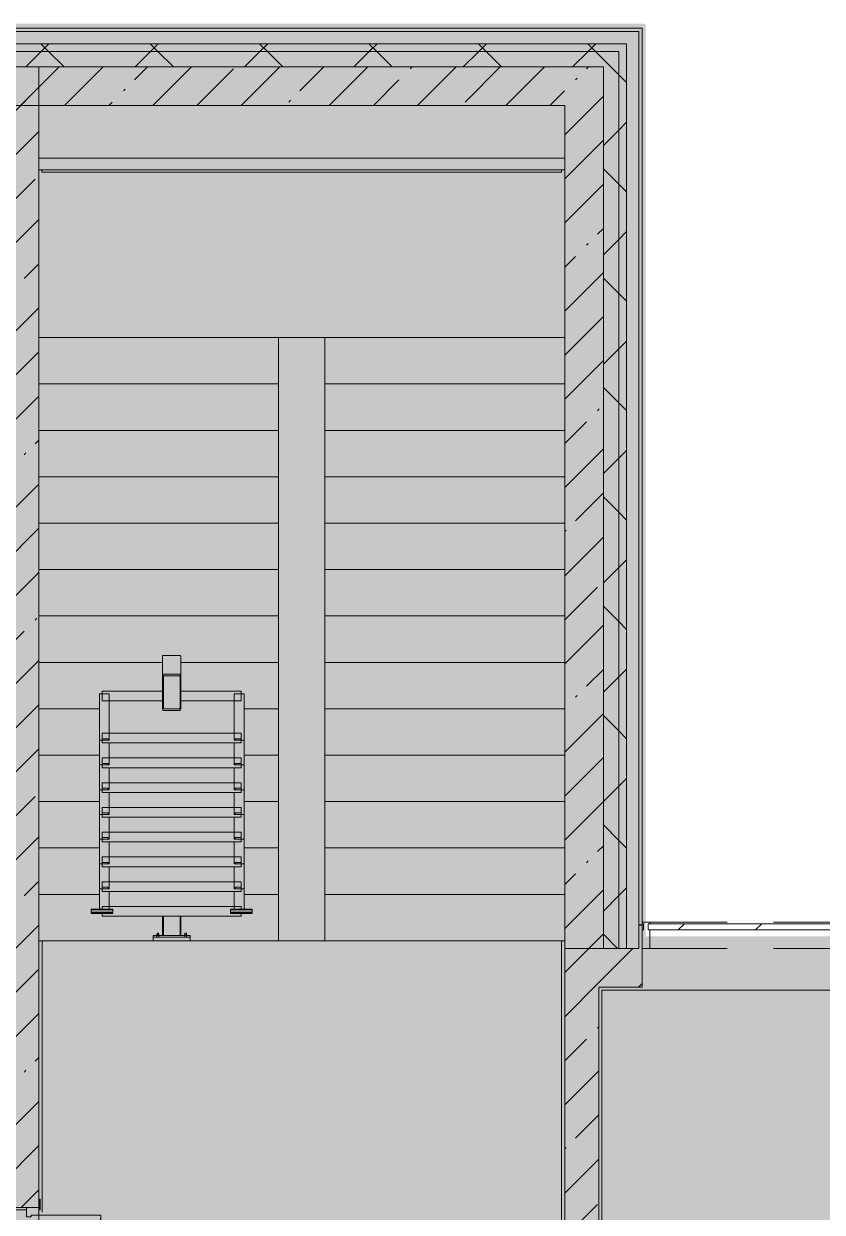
# Model space of a CAD drawing. Header units: millimetres. Extents: x 81303 to 275082, y -8553 to 29000.
# Drawn here: x 237385 to 242547, y 19695 to 27379 of the extents above; entities that cross this region are included whole.
import ezdxf

# ---------------------------------------------------------------- set-up
doc = ezdxf.new("R2010")
doc.units = ezdxf.units.MM
doc.linetypes.add('200_ШТРИХ__ш1_п0_6_', pattern=[800, 500, -300])
doc.layers.add('A-DETL-GENF-2', color=7, linetype='Continuous', lineweight=9, true_color=0xc0c0c0, transparency=0.4)
for name, color, linetype, lineweight in [('A-DETL-MBND-1', 7, '200_ШТРИХ__ш1_п0_6_', 9), ('A-GLAZ-3', 7, 'Continuous', 5), ('A-GLAZ-CWMG-2', 7, 'Continuous', 5), ('A-WALL-3', 7, 'Continuous', 5), ('I-WALL-3', 7, 'Continuous', 5)]:
    doc.layers.add(name, color=color, linetype=linetype, lineweight=lineweight)
for name, color, linetype, lineweight, true_color in [('A-DOOR-1', 7, 'Continuous', 5, 0xb7b7b7), ('A-DOOR-2', 7, 'Continuous', 5, 0xe2e2e2), ('A-DOOR-FRAM-1', 7, 'Continuous', 5, 0xe2e2e2), ('A-DOOR-FRAM-2', 7, 'Continuous', 5, 0xb7b7b7), ('A-FLOR-1', 7, 'Continuous', 5, 0xb7b7b7), ('A-GENM-2', 7, 'Continuous', 5, 0x737373), ('A-GLAZ-CWMG-3', 7, 'Continuous', 5, 0x737373), ('A-WALL-4', 7, 'Continuous', 5, 0x737373), ('A-WALL-5', 7, 'Continuous', 9, 0x737373), ('I-WALL-4', 7, 'Continuous', 5, 0x737373), ('S-STRS-1', 7, 'Continuous', 5, 0x737373)]:
    doc.layers.add(name, color=color, linetype=linetype, lineweight=lineweight, true_color=true_color)
pattern_1 = [(45, (148072.5, 0), (-353.5534, 353.5534), []), (135, (148072.5, 0), (-353.5534, -353.5534), [])]
pattern_2 = [(45, (148072.5, 0), (-285.1231, 285.1231), []), (45, (148357.62, 0), (-285.1231, 285.1231), [504.031, -100.806, 16.764, -84.042])]

# ---------------------------------------------------------------- blocks, each defined once
blk = doc.blocks.new('110_Дверь_СКБ_2Ст - Д-1_л_Лестничная клетка EIS60 2-32359692-3_10_3_птичка')
at = {"layer": 'A-DOOR-2'}
for points in [[(662.5, 125), (662.5, 1025), (612.5, 1025), (612.5, 125)], [(-587.5, 525), (-637.5, 525), (-637.5, 125), (-587.5, 125)], [(712.5, -125), (712.5, 45), (697.5, 45), (697.5, -125)]]:
    blk.add_hatch(color=256, dxfattribs=at).paths.add_polyline_path(points)
h = blk.add_hatch(color=256, dxfattribs=at)
h.paths.add_polyline_path([(712.5, 125), (662.5, 125), (662.5, 75), (652.5, 75), (652.5, 45), (712.5, 45)])
h.paths.add_polyline_path([(-627.5, 45), (-627.5, 75), (-637.5, 75), (-637.5, 125), (-687.5, 125), (-687.5, 45)])
at = {"layer": 'A-DOOR-FRAM-1'}
for points in [[(-672.5, 125), (-672.5, 133), (-742.5, 133), (-742.5, 125)], [(767.5, 125), (767.5, 133), (697.5, 133), (697.5, 125)], [(-672.5, -125), (-672.5, 45), (-687.5, 45), (-687.5, -125)], [(-672.5, -133), (-672.5, -125), (-742.5, -125), (-742.5, -133)], [(767.5, -133), (767.5, -125), (697.5, -125), (697.5, -133)]]:
    blk.add_hatch(color=256, dxfattribs=at).paths.add_polyline_path(points)
at = {"layer": 'A-DOOR-1'}
for p, q in [((662.5, 1025), (612.5, 1025)), ((612.5, 1025), (612.5, 125)), ((662.5, 125), (662.5, 1025)), ((-637.5, 525), (-637.5, 125)), ((-587.5, 525), (-637.5, 525)), ((-587.5, 125), (-587.5, 525)), ((-637.5, 125), (-587.5, 125)), ((612.5, 125), (662.5, 125))]:
    blk.add_line(p, q, dxfattribs=at)
for centre, radius, start, end in [((662.5, 125), 900, 90, 180), ((-637.5, 125), 400, 360, 90)]:
    blk.add_arc(centre, radius, start, end, dxfattribs=at)
at = {"layer": 'A-DOOR-FRAM-2'}
for p, q in [((-672.5, 133), (-742.5, 133)), ((-742.5, 133), (-742.5, 125)), ((-742.5, 125), (-672.5, 125)), ((-637.5, 125), (-687.5, 125)), ((-687.5, 125), (-687.5, 45)), ((-672.5, 125), (-672.5, 133)), ((-637.5, 75), (-637.5, 125)), ((662.5, 125), (662.5, 75)), ((712.5, 125), (662.5, 125)), ((767.5, 133), (697.5, 133)), ((697.5, 133), (697.5, 125)), ((697.5, 125), (767.5, 125)), ((712.5, 45), (712.5, 125)), ((767.5, 125), (767.5, 133)), ((-687.5, 45), (-627.5, 45)), ((-672.5, 45), (-687.5, 45)), ((-687.5, 45), (-687.5, -125)), ((-672.5, -125), (-672.5, 45)), ((-627.5, 75), (-637.5, 75)), ((-627.5, 45), (-627.5, 75)), ((662.5, 75), (652.5, 75)), ((652.5, 75), (652.5, 45)), ((652.5, 45), (712.5, 45)), ((712.5, 45), (697.5, 45)), ((697.5, 45), (697.5, -125)), ((712.5, -125), (712.5, 45)), ((-672.5, -125), (-742.5, -125)), ((-742.5, -125), (-742.5, -133)), ((-742.5, -133), (-672.5, -133)), ((-687.5, -125), (-672.5, -125)), ((-672.5, -133), (-672.5, -125)), ((697.5, -125), (712.5, -125)), ((767.5, -125), (697.5, -125)), ((697.5, -125), (697.5, -133)), ((697.5, -133), (767.5, -133)), ((767.5, -133), (767.5, -125))]:
    blk.add_line(p, q, dxfattribs=at)
blk = doc.blocks.new('PNS_Панель прямоугольная - Нр_Стекло - 40мм-22855911-3_10_3_птичка')
at = {"layer": 'A-GLAZ-3'}
h = blk.add_hatch(dxfattribs=at)
h.set_pattern_fill('FP_122', color=256, style=0, pattern_type=2)
h.set_pattern_definition([(45, (-94620, -21060), (-1414.214, 1414.214), [1000, -3000]), (45, (-95620, -21560), (-1414.214, 1414.214), [3000, -1000]), (45, (-93620, -22060), (-1414.214, 1414.214), [1000, -3000])])
h.paths.add_polyline_path([(770, -40), (770, 0), (-770, 0), (-770, -40), (760, -40)])
for p, q in [((-770, 0), (770, 0)), ((760, 0), (-770, 0)), ((-760, -40), (760, -40))]:
    blk.add_line(p, q, dxfattribs=at)
blk = doc.blocks.new('Прямоугольный импост - Импост структурный с накладкой - 170мм-22855901-3_10_3_птичка')
at = {"layer": 'A-DETL-MBND-1'}
for p, q in [((93360, 21560), (93360, 21570)), ((93360, 21570), (94880, 21570)), ((93360, 21400), (94880, 21400))]:
    blk.add_line(p, q, dxfattribs=at)
blk = doc.blocks.new('Анкер клиновой - Анкер клиновой МКТ В 10-10-16_85-22193208-3_10_3_птичка')
at = {"layer": 'A-DETL-MBND-1'}
for p, q in [((122191.4, 13788), (122191.4, 13784)), ((122207.4, 13788), (122191.4, 13788)), ((122191.4, 13788), (122207.4, 13788)), ((122194.4, 13798), (122194.4, 13784)), ((122204.4, 13798), (122194.4, 13798)), ((122194.4, 13798), (122204.4, 13798)), ((122204.4, 13784), (122204.4, 13798)), ((122207.4, 13784), (122207.4, 13788))]:
    blk.add_line(p, q, dxfattribs=at)
blk = doc.blocks.new('ОМ_Полоса_Трапеция прямоугольная_Прокат_ГОСТ 103-2006 - ОМ_Полоса_Трапеция прямоугольная_Прокат_ГОСТ 103-2006-21111644-3_10_3_птичка')
at = {"layer": 'A-GENM-2'}
for p, q in [((122699.4, 15046.5), (122699.4, 15056.5)), ((122699.4, 15056.5), (122739.4, 15056.5)), ((122739.4, 15046.5), (122699.4, 15046.5)), ((122739.4, 15056.5), (122739.4, 15046.5))]:
    blk.add_line(p, q, dxfattribs=at)
blk = doc.blocks.new('ОМ_Полоса_Трапеция прямоугольная_Прокат_ГОСТ 103-2006 - ОМ_Полоса_Трапеция прямоугольная_Прокат_ГОСТ 103-2006-V72-3_10_3_птичка')
at = {"layer": 'A-GENM-2'}
for p, q in [((122699.4, 14416.5), (122699.4, 14406.5)), ((122739.4, 14416.5), (122699.4, 14416.5)), ((122699.4, 14406.5), (122739.4, 14406.5)), ((122739.4, 14406.5), (122739.4, 14416.5))]:
    blk.add_line(p, q, dxfattribs=at)
blk = doc.blocks.new('ОМ_Полоса_Трапеция прямоугольная_Прокат_ГОСТ 103-2006 - ОМ_Полоса_Трапеция прямоугольная_Прокат_ГОСТ 103-2006-V73-3_10_3_птичка')
at = {"layer": 'A-GENM-2'}
for p, q in [((122699.4, 14256.5), (122699.4, 14246.5)), ((122739.4, 14256.5), (122699.4, 14256.5)), ((122699.4, 14246.5), (122739.4, 14246.5)), ((122739.4, 14246.5), (122739.4, 14256.5))]:
    blk.add_line(p, q, dxfattribs=at)
blk = doc.blocks.new('ОМ_Полоса_Трапеция прямоугольная_Прокат_ГОСТ 103-2006 - ОМ_Полоса_Трапеция прямоугольная_Прокат_ГОСТ 103-2006-V74-3_10_3_птичка')
at = {"layer": 'A-GENM-2'}
for p, q in [((122699.4, 14096.5), (122699.4, 14086.5)), ((122739.4, 14096.5), (122699.4, 14096.5)), ((122699.4, 14086.5), (122739.4, 14086.5)), ((122739.4, 14086.5), (122739.4, 14096.5))]:
    blk.add_line(p, q, dxfattribs=at)
blk = doc.blocks.new('ОМ_Полоса_Прокат_ГОСТ 103-2006 - ОМ_Полоса_Прокат_ГОСТ 103-2006-22193251-3_10_3_птичка')
at = {"layer": 'A-GENM-2'}
for p, q in [((122809.4, 13929.5), (122669.4, 13929.5)), ((122669.4, 13929.5), (122669.4, 13926.5)), ((122669.4, 13926.5), (122809.4, 13926.5)), ((122809.4, 13926.5), (122809.4, 13929.5))]:
    blk.add_line(p, q, dxfattribs=at)
blk = doc.blocks.new('ОМ_Полоса_Прокат_ГОСТ 103-2006 - ОМ_Полоса_Прокат_ГОСТ 103-2006-22193252-3_10_3_птичка')
at = {"layer": 'A-GENM-2'}
for p, q in [((122669.4, 13954.2), (122669.4, 13950.8)), ((122809.4, 13954.2), (122669.4, 13954.2)), ((122669.4, 13950.8), (122809.4, 13950.8)), ((122669.4, 13933.9), (122669.4, 13950.8)), ((122809.4, 13933.9), (122669.4, 13933.9)), ((122809.4, 13950.8), (122809.4, 13954.2)), ((122809.4, 13950.8), (122809.4, 13933.9))]:
    blk.add_line(p, q, dxfattribs=at)
blk = doc.blocks.new('ОМ_Полоса_Трапеция прямоугольная_Прокат_ГОСТ 103-2006 - ОМ_Полоса_Трапеция прямоугольная_Прокат_ГОСТ 103-2006-21111686-3_10_3_птичка')
at = {"layer": 'A-GENM-2'}
for p, q in [((121839.4, 15056.5), (121879.4, 15056.5)), ((121839.4, 15046.5), (121839.4, 15056.5)), ((121879.4, 15046.5), (121839.4, 15046.5)), ((121879.4, 15056.5), (121879.4, 15046.5))]:
    blk.add_line(p, q, dxfattribs=at)
blk = doc.blocks.new('ОМ_Полоса_Трапеция прямоугольная_Прокат_ГОСТ 103-2006 - ОМ_Полоса_Трапеция прямоугольная_Прокат_ГОСТ 103-2006-V75-3_10_3_птичка')
at = {"layer": 'A-GENM-2'}
for p, q in [((121879.4, 14416.5), (121839.4, 14416.5)), ((121839.4, 14416.5), (121839.4, 14406.5)), ((121839.4, 14406.5), (121879.4, 14406.5)), ((121879.4, 14406.5), (121879.4, 14416.5))]:
    blk.add_line(p, q, dxfattribs=at)
blk = doc.blocks.new('ОМ_Полоса_Трапеция прямоугольная_Прокат_ГОСТ 103-2006 - ОМ_Полоса_Трапеция прямоугольная_Прокат_ГОСТ 103-2006-V76-3_10_3_птичка')
at = {"layer": 'A-GENM-2'}
for p, q in [((121879.4, 14256.5), (121839.4, 14256.5)), ((121839.4, 14256.5), (121839.4, 14246.5)), ((121839.4, 14246.5), (121879.4, 14246.5)), ((121879.4, 14246.5), (121879.4, 14256.5))]:
    blk.add_line(p, q, dxfattribs=at)
blk = doc.blocks.new('ОМ_Полоса_Трапеция прямоугольная_Прокат_ГОСТ 103-2006 - ОМ_Полоса_Трапеция прямоугольная_Прокат_ГОСТ 103-2006-V77-3_10_3_птичка')
at = {"layer": 'A-GENM-2'}
for p, q in [((121879.4, 14096.5), (121839.4, 14096.5)), ((121839.4, 14096.5), (121839.4, 14086.5)), ((121839.4, 14086.5), (121879.4, 14086.5)), ((121879.4, 14086.5), (121879.4, 14096.5))]:
    blk.add_line(p, q, dxfattribs=at)
blk = doc.blocks.new('ОМ_Полоса_Прокат_ГОСТ 103-2006 - ОМ_Полоса_Прокат_ГОСТ 103-2006-22193295-3_10_3_птичка')
at = {"layer": 'A-GENM-2'}
for p, q in [((121909.4, 13929.5), (121769.4, 13929.5)), ((121769.4, 13929.5), (121769.4, 13926.5)), ((121769.4, 13926.5), (121909.4, 13926.5)), ((121909.4, 13926.5), (121909.4, 13929.5))]:
    blk.add_line(p, q, dxfattribs=at)
blk = doc.blocks.new('ОМ_Полоса_Прокат_ГОСТ 103-2006 - ОМ_Полоса_Прокат_ГОСТ 103-2006-22193296-3_10_3_птичка')
at = {"layer": 'A-GENM-2'}
for p, q in [((121909.4, 13954.2), (121769.4, 13954.2)), ((121769.4, 13954.2), (121769.4, 13950.8)), ((121769.4, 13950.8), (121909.4, 13950.8)), ((121769.4, 13933.9), (121769.4, 13950.8)), ((121909.4, 13933.9), (121769.4, 13933.9)), ((121909.4, 13950.8), (121909.4, 13954.2)), ((121909.4, 13950.8), (121909.4, 13933.9))]:
    blk.add_line(p, q, dxfattribs=at)
blk = doc.blocks.new('ОМ_Нижняя опорная пятка1 - ОМ_Нижняя опорная пятка-21111576-3_10_3_птичка')
at = {"layer": 'A-DETL-MBND-1'}
for p, q in [((-96, -10), (-96, 0)), ((-84, -10), (-84, 0)), ((84, -10), (84, 0)), ((96, -10), (96, 0))]:
    blk.add_line(p, q, dxfattribs=at)
blk = doc.blocks.new('ОМ_Труба_ГОСТ 8639-82 - ОМ_Труба_ГОСТ 8639-82-21111694-3_10_3_птичка')
at = {"layer": 'A-GENM-2'}
for p, q in [((122229.4, 15590.5), (122229.4, 15456.5)), ((122238.4, 15595.1), (122340.4, 15595.1)), ((122349.4, 15456.5), (122349.4, 15590.5)), ((122229.4, 15256.4), (122229.4, 15456.5)), ((122235.4, 15456.5), (122235.4, 15256.4)), ((122238.4, 15474.2), (122340.4, 15474.2)), ((122340.4, 15462.4), (122238.4, 15462.4)), ((122343.4, 15256.4), (122343.4, 15456.5)), ((122349.4, 15456.5), (122349.4, 15256.4)), ((122238.4, 15250.5), (122340.4, 15250.5)), ((122340.4, 15238.8), (122238.4, 15238.8))]:
    blk.add_line(p, q, dxfattribs=at)
at = {"layer": 'A-GENM-2', "flags": 128}
for points in [[(122229.4, 15456.5), (122229.6, 15460), (122230.1, 15463.3), (122231, 15466.3), (122232.1, 15469), (122233.4, 15471.2), (122235, 15472.8), (122236.7, 15473.8), (122238.4, 15474.2)], [(122238.4, 15462.4), (122237.9, 15462.3), (122237.3, 15461.9), (122236.8, 15461.4), (122236.3, 15460.7), (122235.9, 15459.8), (122235.7, 15458.8), (122235.5, 15457.7), (122235.4, 15456.5)], [(122340.4, 15474.2), (122342.2, 15473.8), (122343.9, 15472.8), (122345.4, 15471.2), (122346.8, 15469), (122347.9, 15466.3), (122348.8, 15463.3), (122349.3, 15460), (122349.4, 15456.5)], [(122343.4, 15456.5), (122343.4, 15457.7), (122343.2, 15458.8), (122342.9, 15459.8), (122342.6, 15460.7), (122342.1, 15461.4), (122341.6, 15461.9), (122341, 15462.3), (122340.4, 15462.4)], [(122238.4, 15238.8), (122236.7, 15239.1), (122235, 15240.1), (122233.4, 15241.8), (122232.1, 15243.9), (122231, 15246.6), (122230.1, 15249.7), (122229.6, 15253), (122229.4, 15256.4)], [(122235.4, 15256.4), (122235.5, 15255.3), (122235.7, 15254.2), (122235.9, 15253.2), (122236.3, 15252.3), (122236.8, 15251.5), (122237.3, 15251), (122237.9, 15250.7), (122238.4, 15250.5)], [(122349.4, 15256.4), (122349.3, 15253), (122348.8, 15249.7), (122347.9, 15246.6), (122346.8, 15243.9), (122345.4, 15241.8), (122343.9, 15240.1), (122342.2, 15239.1), (122340.4, 15238.8)], [(122340.4, 15250.5), (122341, 15250.7), (122341.6, 15251), (122342.1, 15251.5), (122342.6, 15252.3), (122342.9, 15253.2), (122343.2, 15254.2), (122343.4, 15255.3), (122343.4, 15256.4)]]:
    blk.add_lwpolyline(points, dxfattribs=at)
at = {"layer": 'A-GENM-2'}
for centre, major_axis, start_param, end_param in [((122238.4, 15590.5), (9, 0), 1.570796, 3.141593), ((122238.4, 15538.5), (9, 0), 3.141593, 3.665191), ((122340.4, 15590.5), (9, 0), 0, 1.570796), ((122340.4, 15538.5), (-9, 0), 2.617994, 3.141593)]:
    blk.add_ellipse(centre, major_axis=major_axis, ratio=0.509802, start_param=start_param, end_param=end_param, dxfattribs=at)
blk = doc.blocks.new('ОМ_Уголок_ГОСТ 8509-93 - ОМ_Уголок_ГОСТ 8509-93-22194532-3_10_3_птичка')
at = {"layer": 'A-GENM-2'}
for p, q in [((0, 45.2), (0, -17.8)), ((390, 45.2), (0, 45.2)), ((900, 45.2), (510, 45.2)), ((900, -17.8), (900, 45.2)), ((0, -17.8), (390, -17.8)), ((510, -17.8), (900, -17.8))]:
    blk.add_line(p, q, dxfattribs=at)
blk = doc.blocks.new('ОМ_Уголок_ГОСТ 8509-93 - ОМ_Уголок_ГОСТ 8509-93-V78-3_10_3_птичка')
at = {"layer": 'A-GENM-2'}
for p, q in [((0, 45.2), (0, -17.8)), ((900, 45.2), (0, 45.2)), ((900, -17.8), (900, 45.2)), ((0, -17.8), (900, -17.8))]:
    blk.add_line(p, q, dxfattribs=at)
blk = doc.blocks.new('ОМ_Уголок_ГОСТ 8509-93 - ОМ_Уголок_ГОСТ 8509-93-22194533-3_10_3_птичка')
at = {"layer": 'A-GENM-2'}
for p, q in [((0, 45.2), (0, -17.8)), ((300, 45.2), (0, 45.2)), ((300, -17.8), (300, 45.2)), ((0, -17.8), (300, -17.8))]:
    blk.add_line(p, q, dxfattribs=at)
blk = doc.blocks.new('ОМ_Уголок_ГОСТ 8509-93 - ОМ_Уголок_ГОСТ 8509-93-V79-3_10_3_птичка')
at = {"layer": 'A-GENM-2'}
for p, q in [((0, 45.2), (0, -17.8)), ((142.2, 45.2), (0, 45.2)), ((0, -17.8), (160, -17.8))]:
    blk.add_line(p, q, dxfattribs=at)
blk = doc.blocks.new('ОМ_Уголок_ГОСТ 8509-93 - ОМ_Уголок_ГОСТ 8509-93-V80-3_10_3_птичка')
at = {"layer": 'A-GENM-2'}
for p, q in [((300, 45.2), (157.8, 45.2)), ((300, -17.8), (300, 45.2)), ((140, -17.8), (300, -17.8))]:
    blk.add_line(p, q, dxfattribs=at)
blk = doc.blocks.new('ОМ_Уголок_ГОСТ 8509-93 - ОМ_Уголок_ГОСТ 8509-93-V128-3_10_3_птичка')
at = {"layer": 'A-GENM-2'}
for p, q in [((0, 45.2), (0, 27.8)), ((900, 45.2), (0, 45.2)), ((0, 7.4), (0, -17.8)), ((900, 27.8), (900, 45.2)), ((900, -17.8), (900, 6.6)), ((0, -17.8), (900, -17.8))]:
    blk.add_line(p, q, dxfattribs=at)
blk = doc.blocks.new('ОМ_Уголок_ГОСТ 8509-93 - ОМ_Уголок_ГОСТ 8509-93-V129-3_10_3_птичка')
at = {"layer": 'A-GENM-2'}
for p, q in [((0, 45.2), (0, -17.8)), ((6.6, 45.2), (0, 45.2)), ((142.2, 45.2), (27.8, 45.2)), ((0, -17.8), (6.6, -17.8)), ((27.8, -17.8), (160, -17.8))]:
    blk.add_line(p, q, dxfattribs=at)
blk = doc.blocks.new('ОМ_Уголок_ГОСТ 8509-93 - ОМ_Уголок_ГОСТ 8509-93-V83-3_10_3_птичка')
at = {"layer": 'A-GENM-2'}
for p, q in [((272.2, 45.2), (157.8, 45.2)), ((300, 45.2), (292.6, 45.2)), ((300, -17.8), (300, 45.2)), ((140, -17.8), (272.2, -17.8)), ((292.6, -17.8), (300, -17.8))]:
    blk.add_line(p, q, dxfattribs=at)
blk = doc.blocks.new('ОМ_Труба_ГОСТ 8639-82 - ОМ_Труба_ГОСТ 8639-82-21111710-3_10_3_птичка')
at = {"layer": 'A-DETL-MBND-1'}
for p, q in [((122229.4, 13908.7), (122229.4, 13784)), ((122235.4, 13908.7), (122235.4, 13784)), ((122343.4, 13908.7), (122343.4, 13784)), ((122349.4, 13784), (122349.4, 13908.7))]:
    blk.add_line(p, q, dxfattribs=at)
blk = doc.blocks.new('ОМ_Уголок_ГОСТ 8510-86 - ОМ_Уголок_ГОСТ 8510-86-21111720-3_10_3_птичка')
at = {"layer": 'A-DETL-MBND-1'}
for p, q in [((0, 34), (0, 0)), ((0, 10), (240, 10)), ((0, 0), (240, 0)), ((240, 0), (240, 34))]:
    blk.add_line(p, q, dxfattribs=at)
blk = doc.blocks.new('Прямоугольный импост - Импост структурный с накладкой - 170мм-22854979-3_10_3_птичка')
at = {"layer": 'A-GLAZ-CWMG-2'}
for p, q in [((-50, 81), (-50, 40)), ((-50, 40), (-40, 40)), ((-40, 0), (-50, 0)), ((-50, 0), (-50, -10)), ((-40, 40), (-40, 0)), ((-50, -10), (-23, -10))]:
    blk.add_line(p, q, dxfattribs=at)
at = {"layer": 'A-GLAZ-CWMG-3'}
for p, q in [((0, 160), (-50, 160)), ((-50, 160), (-50, 81)), ((0, 40), (0, 160)), ((-10, 0), (-10, 40)), ((-10, 40), (0, 40)), ((0, 0), (-10, 0)), ((0, -10), (0, 0)), ((-23, -10), (0, -10))]:
    blk.add_line(p, q, dxfattribs=at)
blk = doc.blocks.new('Зашивка приборов отопления39 - Зашивка приборов отопления-33325432-3_10_3_птичка')
at = {"layer": 'A-WALL-4'}
for p, q in [((120704.7, 17931.2), (124104.7, 17931.2)), ((124104.7, 17931.2), (120704.7, 17931.2)), ((120704.7, 17856.2), (124104.7, 17856.2))]:
    blk.add_line(p, q, dxfattribs=at)

msp = doc.modelspace()

# ---------------------------------------------------------------- hatches: boundary and pattern name
at = {"layer": 'A-DETL-GENF-2'}
msp.add_hatch(color=256, dxfattribs=at).paths.add_polyline_path([(273305.5, -258), (273305.5, 21479), (241405.5, 21479), (241405.5, 27379), (232642.5, 27379), (232642.5, 10208.3), (237282.5, 10208.3), (237282.5, -258), (272060.1, -258)])
at = {"layer": 'A-WALL-3'}
h = msp.add_hatch(dxfattribs=at)
h.set_pattern_fill('FP_58', color=256, style=0, pattern_type=2)
h.set_pattern_definition(pattern_1)
h.paths.add_polyline_path([(241232.5, 27200), (241282.5, 27200), (241282.5, 27250), (232642.5, 27250), (232642.5, 27200), (240365.1, 27200)])
h = msp.add_hatch(dxfattribs=at)
h.set_pattern_fill('FP_58', color=256, style=0, pattern_type=2)
h.set_pattern_definition(pattern_1)
h.paths.add_polyline_path([(241132.5, 27100), (241232.5, 27100), (241232.5, 27200), (232642.5, 27200), (232642.5, 27100), (240365.1, 27100)])
h = msp.add_hatch(dxfattribs=at)
h.set_pattern_fill('FP_58', color=256, style=0, pattern_type=2)
h.set_pattern_definition(pattern_1)
h.paths.add_polyline_path([(241232.5, 21400), (241282.5, 21400), (241282.5, 27200), (241232.5, 27200), (241232.5, 21479)])
h = msp.add_hatch(dxfattribs=at)
h.set_pattern_fill('FP_58', color=256, style=0, pattern_type=2)
h.set_pattern_definition(pattern_1)
h.paths.add_polyline_path([(241132.5, 21400), (241232.5, 21400), (241232.5, 27100), (241132.5, 27100), (241132.5, 21479)])
h = msp.add_hatch(dxfattribs=at)
h.set_pattern_fill('FP_58', color=256, style=0, pattern_type=2)
h.set_pattern_definition(pattern_1)
h.paths.add_polyline_path([(273152.5, 21400), (273302.5, 21400), (273302.5, 21479), (268222.7, 21479), (268222.7, 21400), (272902.5, 21400)])
h.paths.add_polyline_path([(267322.7, 21400), (267322.7, 21479), (265972.9, 21479), (265972.9, 21400), (266466.9, 21400)])
h.paths.add_polyline_path([(254348.2, 21400), (254922.9, 21400), (254922.9, 21479), (253622.7, 21479), (253622.7, 21400), (254122.5, 21400)])
h.paths.add_polyline_path([(255822.9, 21400), (257122.9, 21400), (257122.9, 21479), (255822.9, 21479)])
h.paths.add_polyline_path([(241376.6, 21400), (241382.5, 21400), (241382.5, 21550), (241362.5, 21550), (241362.5, 21400)])
h.paths.add_polyline_path([(258022.9, 21400), (259322.5, 21400), (259322.5, 21479), (258022.9, 21479)])
h.paths.add_polyline_path([(261622.5, 21400), (262772.9, 21400), (262772.9, 21479), (261622.5, 21479)])
h.paths.add_polyline_path([(264202.9, 21400), (265072.9, 21400), (265072.9, 21479), (264202.9, 21479)])
h.paths.add_polyline_path([(244682.5, 21400), (249222.5, 21400), (249222.5, 21479), (244682.5, 21479)])
h.paths.add_polyline_path([(251522.5, 21400), (252722.7, 21400), (252722.7, 21479), (251522.5, 21479)])
at = {"layer": 'I-WALL-3'}
h = msp.add_hatch(dxfattribs=at)
h.set_pattern_fill('FP_54', color=256, style=0, pattern_type=2)
h.set_pattern_definition(pattern_2)
h.paths.add_polyline_path([(240882.5, 26850), (240882.5, 27100), (237207.5, 27100), (237207.5, 26850), (240365.1, 26850)])
h = msp.add_hatch(dxfattribs=at)
h.set_pattern_fill('FP_54', color=256, style=0, pattern_type=2)
h.set_pattern_definition(pattern_2)
h.paths.add_polyline_path([(237232.5, 17270), (237482.5, 17270), (237482.5, 18325), (237232.5, 18325), (237232.5, 18162.4)])
h.paths.add_polyline_path([(237232.5, 19725), (237482.5, 19725), (237482.5, 27100), (237232.5, 27100), (237232.5, 19750)])
h = msp.add_hatch(dxfattribs=at)
h.set_pattern_fill('FP_54', color=256, style=0, pattern_type=2)
h.set_pattern_definition(pattern_2)
h.paths.add_polyline_path([(240882.5, 21400), (241132.5, 21400), (241132.5, 27100), (240882.5, 27100), (240882.5, 21479)])
h = msp.add_hatch(dxfattribs=at)
h.set_pattern_fill('FP_54', color=256, style=0, pattern_type=2)
h.set_pattern_definition(pattern_2)
h.paths.add_polyline_path([(241102.5, 17270), (241102.5, 21400), (240882.5, 21400), (240882.5, 17270)])
h = msp.add_hatch(dxfattribs=at)
h.set_pattern_fill('FP_54', color=256, style=0, pattern_type=2)
h.set_pattern_definition(pattern_2)
h.paths.add_polyline_path([(244682.5, 21150), (248652.5, 21150), (248652.5, 21400), (244682.5, 21400)])
h.paths.add_polyline_path([(241297.3, 21150), (241382.5, 21150), (241382.5, 21400), (241102.5, 21400), (241102.5, 21150), (241285.1, 21150)])

# ---------------------------------------------------------------- linework, layer by layer
at = {"layer": 'A-FLOR-1'}
for p, q in [((237502.5, 26435), (237502.5, 26420)), ((240862.5, 26420), (240862.5, 26435)), ((237502.5, 26420), (240862.5, 26420)), ((240882.5, 21450), (237482.5, 21450)), ((237503.5, 21450), (237503.5, 19694.6)), ((240862.5, 17870), (240862.5, 21450)), ((241122.5, 21130), (241122.5, 13628)), ((242952.5, 21130), (241122.5, 21130))]:
    msp.add_line(p, q, dxfattribs=at)
at = {"layer": 'A-WALL-4'}
for p, q in [((241382.5, 27350), (228422.5, 27350)), ((241382.5, 21400), (241382.5, 27350)), ((228722.5, 27100), (240882.5, 27100))]:
    msp.add_line(p, q, dxfattribs=at)
at = {"layer": 'A-WALL-5'}
for p, q in [((241362.5, 27330), (228422.5, 27330)), ((241362.5, 21400), (241362.5, 27330)), ((241282.5, 27250), (228422.5, 27250)), ((241282.5, 21400), (241282.5, 27250)), ((241232.5, 27200), (232908.4, 27200)), ((241232.5, 21400), (241232.5, 27200)), ((241132.5, 21400), (241132.5, 27100)), ((241382.5, 21553), (241362.5, 21553)), ((241382.5, 21550), (241362.5, 21550)), ((241132.5, 21400), (241362.5, 21400))]:
    msp.add_line(p, q, dxfattribs=at)
at = {"layer": 'I-WALL-4'}
for p, q in [((240882.5, 27100), (237207.5, 27100)), ((237482.5, 19780), (237482.5, 27100)), ((241132.5, 27100), (240882.5, 27100)), ((237207.5, 26850), (240882.5, 26850)), ((240882.5, 26850), (240882.5, 17850)), ((241132.5, 21400), (240882.5, 21400)), ((241382.5, 21150), (241382.5, 21400)), ((241102.5, 21150), (241382.5, 21150)), ((241102.5, 13628), (241102.5, 21150))]:
    msp.add_line(p, q, dxfattribs=at)
at = {"layer": 'S-STRS-1'}
for p, q in [((237482.5, 25350), (239032.5, 25350)), ((237482.5, 25350), (239032.5, 25350)), ((239032.5, 25350), (239332.5, 25350)), ((239032.5, 25050), (239032.5, 25350)), ((240882.5, 25350), (239332.5, 25350)), ((239332.5, 25350), (239332.5, 25050)), ((240882.5, 25350), (239332.5, 25350)), ((237482.5, 25050), (239032.5, 25050)), ((237482.5, 25050), (239032.5, 25050)), ((239032.5, 24750), (239032.5, 25050)), ((239332.5, 25050), (239332.5, 24750)), ((240882.5, 25050), (239332.5, 25050)), ((240882.5, 25050), (239332.5, 25050)), ((237482.5, 24750), (239032.5, 24750)), ((237482.5, 24750), (239032.5, 24750)), ((239032.5, 24450), (239032.5, 24750)), ((239332.5, 24750), (239332.5, 24450)), ((240882.5, 24750), (239332.5, 24750)), ((240882.5, 24750), (239332.5, 24750)), ((237482.5, 24450), (239032.5, 24450)), ((237482.5, 24450), (239032.5, 24450)), ((239032.5, 24150), (239032.5, 24450)), ((239332.5, 24450), (239332.5, 24150)), ((240882.5, 24450), (239332.5, 24450)), ((240882.5, 24450), (239332.5, 24450)), ((237482.5, 24150), (239032.5, 24150)), ((237482.5, 24150), (239032.5, 24150)), ((239032.5, 23850), (239032.5, 24150)), ((239332.5, 24150), (239332.5, 23850)), ((240882.5, 24150), (239332.5, 24150)), ((240882.5, 24150), (239332.5, 24150)), ((237482.5, 23850), (239032.5, 23850)), ((237482.5, 23850), (239032.5, 23850)), ((239032.5, 23550), (239032.5, 23850)), ((239332.5, 23850), (239332.5, 23550)), ((240882.5, 23850), (239332.5, 23850)), ((240882.5, 23850), (239332.5, 23850)), ((237482.5, 23550), (239032.5, 23550)), ((237482.5, 23550), (239032.5, 23550)), ((239032.5, 23250), (239032.5, 23550)), ((239332.5, 23550), (239332.5, 23250)), ((240882.5, 23550), (239332.5, 23550)), ((240882.5, 23550), (239332.5, 23550)), ((237482.5, 23250), (238284.8, 23250)), ((237482.5, 23250), (238284.8, 23250)), ((238398.5, 23250), (239032.5, 23250)), ((238398.5, 23250), (239032.5, 23250)), ((239032.5, 22950), (239032.5, 23250)), ((239332.5, 23250), (239332.5, 22950)), ((240882.5, 23250), (239332.5, 23250)), ((240882.5, 23250), (239332.5, 23250)), ((237482.5, 22950), (237873.8, 22950)), ((237482.5, 22950), (237873.8, 22950)), ((238809.4, 22950), (239032.5, 22950)), ((238809.4, 22950), (239032.5, 22950)), ((239032.5, 22650), (239032.5, 22950)), ((239332.5, 22950), (239332.5, 22650)), ((240882.5, 22950), (239332.5, 22950)), ((240882.5, 22950), (239332.5, 22950)), ((237482.5, 22650), (237873.8, 22650)), ((237482.5, 22650), (237873.8, 22650)), ((238809.4, 22650), (239032.5, 22650)), ((238809.4, 22650), (239032.5, 22650)), ((239032.5, 22350), (239032.5, 22650)), ((239332.5, 22650), (239332.5, 22350)), ((240882.5, 22650), (239332.5, 22650)), ((240882.5, 22650), (239332.5, 22650)), ((237482.5, 22350), (237873.8, 22350)), ((237482.5, 22350), (237873.8, 22350)), ((238809.4, 22350), (239032.5, 22350)), ((238809.4, 22350), (239032.5, 22350)), ((239032.5, 22050), (239032.5, 22350)), ((239332.5, 22350), (239332.5, 22050)), ((240882.5, 22350), (239332.5, 22350)), ((240882.5, 22350), (239332.5, 22350)), ((237482.5, 22050), (237873.8, 22050)), ((237482.5, 22050), (237873.8, 22050)), ((238809.4, 22050), (239032.5, 22050)), ((238809.4, 22050), (239032.5, 22050)), ((239032.5, 21750), (239032.5, 22050)), ((239332.5, 22050), (239332.5, 21750)), ((240882.5, 22050), (239332.5, 22050)), ((240882.5, 22050), (239332.5, 22050)), ((237482.5, 21750), (237873.8, 21750)), ((237482.5, 21750), (237873.8, 21750)), ((238809.4, 21750), (239032.5, 21750)), ((238809.4, 21750), (239032.5, 21750)), ((239032.5, 21450), (239032.5, 21750)), ((239332.5, 21750), (239332.5, 21450)), ((240882.5, 21750), (239332.5, 21750)), ((240882.5, 21750), (239332.5, 21750)), ((240882.5, 21450), (239332.5, 21450))]:
    msp.add_line(p, q, dxfattribs=at)

# ---------------------------------------------------------------- block references
at = {"layer": 'A-DETL-MBND-1'}
for name, p in [('ОМ_Труба_ГОСТ 8639-82 - ОМ_Труба_ГОСТ 8639-82-21111710-3_10_3_птичка', (116052.2, 7700)), ('Прямоугольный импост - Импост структурный с накладкой - 170мм-22855901-3_10_3_птичка', (148072.5, 0)), ('Анкер клиновой - Анкер клиновой МКТ В 10-10-16_85-22193208-3_10_3_птичка', (116052.2, 7700)), ('ОМ_Нижняя опорная пятка1 - ОМ_Нижняя опорная пятка-21111576-3_10_3_птичка', (238341.6, 21484)), ('Анкер клиновой - Анкер клиновой МКТ В 10-10-16_85-22193208-3_10_3_птичка', (116232.2, 7700))]:
    msp.add_blockref(name, p, dxfattribs=at)
at = {"layer": 'A-DETL-MBND-1', "extrusion": (0, 0, -1), "rotation": 180}
msp.add_blockref('ОМ_Уголок_ГОСТ 8510-86 - ОМ_Уголок_ГОСТ 8510-86-21111720-3_10_3_птичка', (-238221.6, 21484), dxfattribs=at)
at = {"layer": 'A-DOOR-1', "rotation": 269.9999999999998}
msp.add_blockref('110_Дверь_СКБ_2Ст - Д-1_л_Лестничная клетка EIS60 2-32359692-3_10_3_птичка', (237357.5, 19037.5), dxfattribs=at)
at = {"layer": 'A-GENM-2'}
for name, p in [('ОМ_Труба_ГОСТ 8639-82 - ОМ_Труба_ГОСТ 8639-82-21111694-3_10_3_птичка', (116052.2, 7700)), ('ОМ_Полоса_Трапеция прямоугольная_Прокат_ГОСТ 103-2006 - ОМ_Полоса_Трапеция прямоугольная_Прокат_ГОСТ 103-2006-21111686-3_10_3_птичка', (116052.2, 7700)), ('ОМ_Полоса_Трапеция прямоугольная_Прокат_ГОСТ 103-2006 - ОМ_Полоса_Трапеция прямоугольная_Прокат_ГОСТ 103-2006-21111644-3_10_3_птичка', (116052.2, 7700)), ('ОМ_Полоса_Трапеция прямоугольная_Прокат_ГОСТ 103-2006 - ОМ_Полоса_Трапеция прямоугольная_Прокат_ГОСТ 103-2006-21111686-3_10_3_птичка', (116052.2, 7540)), ('ОМ_Полоса_Трапеция прямоугольная_Прокат_ГОСТ 103-2006 - ОМ_Полоса_Трапеция прямоугольная_Прокат_ГОСТ 103-2006-21111644-3_10_3_птичка', (116052.2, 7540)), ('ОМ_Полоса_Трапеция прямоугольная_Прокат_ГОСТ 103-2006 - ОМ_Полоса_Трапеция прямоугольная_Прокат_ГОСТ 103-2006-21111686-3_10_3_птичка', (116052.2, 7380)), ('ОМ_Полоса_Трапеция прямоугольная_Прокат_ГОСТ 103-2006 - ОМ_Полоса_Трапеция прямоугольная_Прокат_ГОСТ 103-2006-21111644-3_10_3_птичка', (116052.2, 7380)), ('ОМ_Полоса_Трапеция прямоугольная_Прокат_ГОСТ 103-2006 - ОМ_Полоса_Трапеция прямоугольная_Прокат_ГОСТ 103-2006-21111686-3_10_3_птичка', (116052.2, 7220)), ('ОМ_Полоса_Трапеция прямоугольная_Прокат_ГОСТ 103-2006 - ОМ_Полоса_Трапеция прямоугольная_Прокат_ГОСТ 103-2006-21111644-3_10_3_птичка', (116052.2, 7220)), ('ОМ_Полоса_Трапеция прямоугольная_Прокат_ГОСТ 103-2006 - ОМ_Полоса_Трапеция прямоугольная_Прокат_ГОСТ 103-2006-V75-3_10_3_птичка', (116052.2, 7700)), ('ОМ_Полоса_Трапеция прямоугольная_Прокат_ГОСТ 103-2006 - ОМ_Полоса_Трапеция прямоугольная_Прокат_ГОСТ 103-2006-V72-3_10_3_птичка', (116052.2, 7700)), ('ОМ_Полоса_Трапеция прямоугольная_Прокат_ГОСТ 103-2006 - ОМ_Полоса_Трапеция прямоугольная_Прокат_ГОСТ 103-2006-V76-3_10_3_птичка', (116052.2, 7700)), ('ОМ_Полоса_Трапеция прямоугольная_Прокат_ГОСТ 103-2006 - ОМ_Полоса_Трапеция прямоугольная_Прокат_ГОСТ 103-2006-V73-3_10_3_птичка', (116052.2, 7700)), ('ОМ_Полоса_Трапеция прямоугольная_Прокат_ГОСТ 103-2006 - ОМ_Полоса_Трапеция прямоугольная_Прокат_ГОСТ 103-2006-V77-3_10_3_птичка', (116052.2, 7700)), ('ОМ_Полоса_Трапеция прямоугольная_Прокат_ГОСТ 103-2006 - ОМ_Полоса_Трапеция прямоугольная_Прокат_ГОСТ 103-2006-V74-3_10_3_птичка', (116052.2, 7700)), ('ОМ_Полоса_Прокат_ГОСТ 103-2006 - ОМ_Полоса_Прокат_ГОСТ 103-2006-22193296-3_10_3_птичка', (116052.2, 7700)), ('ОМ_Полоса_Прокат_ГОСТ 103-2006 - ОМ_Полоса_Прокат_ГОСТ 103-2006-22193295-3_10_3_птичка', (116052.2, 7700)), ('ОМ_Полоса_Прокат_ГОСТ 103-2006 - ОМ_Полоса_Прокат_ГОСТ 103-2006-22193252-3_10_3_птичка', (116052.2, 7700)), ('ОМ_Полоса_Прокат_ГОСТ 103-2006 - ОМ_Полоса_Прокат_ГОСТ 103-2006-22193251-3_10_3_птичка', (116052.2, 7700))]:
    msp.add_blockref(name, p, dxfattribs=at)
at = {"layer": 'A-GENM-2', "extrusion": (0, 0, -1)}
for name, p, rotation in [('ОМ_Уголок_ГОСТ 8509-93 - ОМ_Уголок_ГОСТ 8509-93-22194532-3_10_3_птичка', (-237891.6, 23046.5), 180), ('ОМ_Уголок_ГОСТ 8509-93 - ОМ_Уголок_ГОСТ 8509-93-22194533-3_10_3_птичка', (-237891.6, 22746.5), 90.00000000000064), ('ОМ_Уголок_ГОСТ 8509-93 - ОМ_Уголок_ГОСТ 8509-93-22194533-3_10_3_птичка', (-238791.6, 23046.5), 270.0000000000008), ('ОМ_Уголок_ГОСТ 8509-93 - ОМ_Уголок_ГОСТ 8509-93-V79-3_10_3_птичка', (-237891.6, 22586.5), 90.00000000000064), ('ОМ_Уголок_ГОСТ 8509-93 - ОМ_Уголок_ГОСТ 8509-93-V80-3_10_3_птичка', (-238791.6, 22886.5), 270.0000000000008), ('ОМ_Уголок_ГОСТ 8509-93 - ОМ_Уголок_ГОСТ 8509-93-V79-3_10_3_птичка', (-237891.6, 22426.5), 90.00000000000064), ('ОМ_Уголок_ГОСТ 8509-93 - ОМ_Уголок_ГОСТ 8509-93-V80-3_10_3_птичка', (-238791.6, 22726.5), 270.0000000000008), ('ОМ_Уголок_ГОСТ 8509-93 - ОМ_Уголок_ГОСТ 8509-93-V79-3_10_3_птичка', (-237891.6, 22266.5), 90.00000000000064), ('ОМ_Уголок_ГОСТ 8509-93 - ОМ_Уголок_ГОСТ 8509-93-V80-3_10_3_птичка', (-238791.6, 22566.5), 270.0000000000008), ('ОМ_Уголок_ГОСТ 8509-93 - ОМ_Уголок_ГОСТ 8509-93-V79-3_10_3_птичка', (-237891.6, 22106.5), 90.00000000000064), ('ОМ_Уголок_ГОСТ 8509-93 - ОМ_Уголок_ГОСТ 8509-93-V80-3_10_3_птичка', (-238791.6, 22406.5), 270.0000000000008), ('ОМ_Уголок_ГОСТ 8509-93 - ОМ_Уголок_ГОСТ 8509-93-V79-3_10_3_птичка', (-237891.6, 21946.5), 90.00000000000064), ('ОМ_Уголок_ГОСТ 8509-93 - ОМ_Уголок_ГОСТ 8509-93-V80-3_10_3_птичка', (-238791.6, 22246.5), 270.0000000000008), ('ОМ_Уголок_ГОСТ 8509-93 - ОМ_Уголок_ГОСТ 8509-93-V79-3_10_3_птичка', (-237891.6, 21786.5), 90.00000000000064), ('ОМ_Уголок_ГОСТ 8509-93 - ОМ_Уголок_ГОСТ 8509-93-V80-3_10_3_птичка', (-238791.6, 22086.5), 270.0000000000008), ('ОМ_Уголок_ГОСТ 8509-93 - ОМ_Уголок_ГОСТ 8509-93-V129-3_10_3_птичка', (-237891.6, 21626.5), 90.00000000000064), ('ОМ_Уголок_ГОСТ 8509-93 - ОМ_Уголок_ГОСТ 8509-93-V83-3_10_3_птичка', (-238791.6, 21926.5), 270.0000000000008)]:
    msp.add_blockref(name, p, dxfattribs=dict(at, rotation=rotation))
for name, p in [('ОМ_Уголок_ГОСТ 8509-93 - ОМ_Уголок_ГОСТ 8509-93-V78-3_10_3_птичка', (-238791.6, 22746.5)), ('ОМ_Уголок_ГОСТ 8509-93 - ОМ_Уголок_ГОСТ 8509-93-V78-3_10_3_птичка', (-238791.6, 22586.5)), ('ОМ_Уголок_ГОСТ 8509-93 - ОМ_Уголок_ГОСТ 8509-93-V78-3_10_3_птичка', (-238791.6, 22426.5)), ('ОМ_Уголок_ГОСТ 8509-93 - ОМ_Уголок_ГОСТ 8509-93-V78-3_10_3_птичка', (-238791.6, 22266.5)), ('ОМ_Уголок_ГОСТ 8509-93 - ОМ_Уголок_ГОСТ 8509-93-V78-3_10_3_птичка', (-238791.6, 22106.5)), ('ОМ_Уголок_ГОСТ 8509-93 - ОМ_Уголок_ГОСТ 8509-93-V78-3_10_3_птичка', (-238791.6, 21946.5)), ('ОМ_Уголок_ГОСТ 8509-93 - ОМ_Уголок_ГОСТ 8509-93-V78-3_10_3_птичка', (-238791.6, 21786.5)), ('ОМ_Уголок_ГОСТ 8509-93 - ОМ_Уголок_ГОСТ 8509-93-V128-3_10_3_птичка', (-238791.6, 21626.5))]:
    msp.add_blockref(name, p, dxfattribs=at)
at = {"layer": 'A-GLAZ-3'}
msp.add_blockref('PNS_Панель прямоугольная - Нр_Стекло - 40мм-22855911-3_10_3_птичка', (242192.5, 21560), dxfattribs=at)
at = {"layer": 'A-GLAZ-CWMG-2', "rotation": 180}
msp.add_blockref('Прямоугольный импост - Импост структурный с накладкой - 170мм-22854979-3_10_3_птичка', (241382.5, 21560), dxfattribs=at)
at = {"layer": 'A-WALL-4'}
msp.add_blockref('Зашивка приборов отопления39 - Зашивка приборов отопления-33325432-3_10_3_птичка', (116777.8, 8578.8), dxfattribs=at)

doc.saveas('drawing.dxf')
